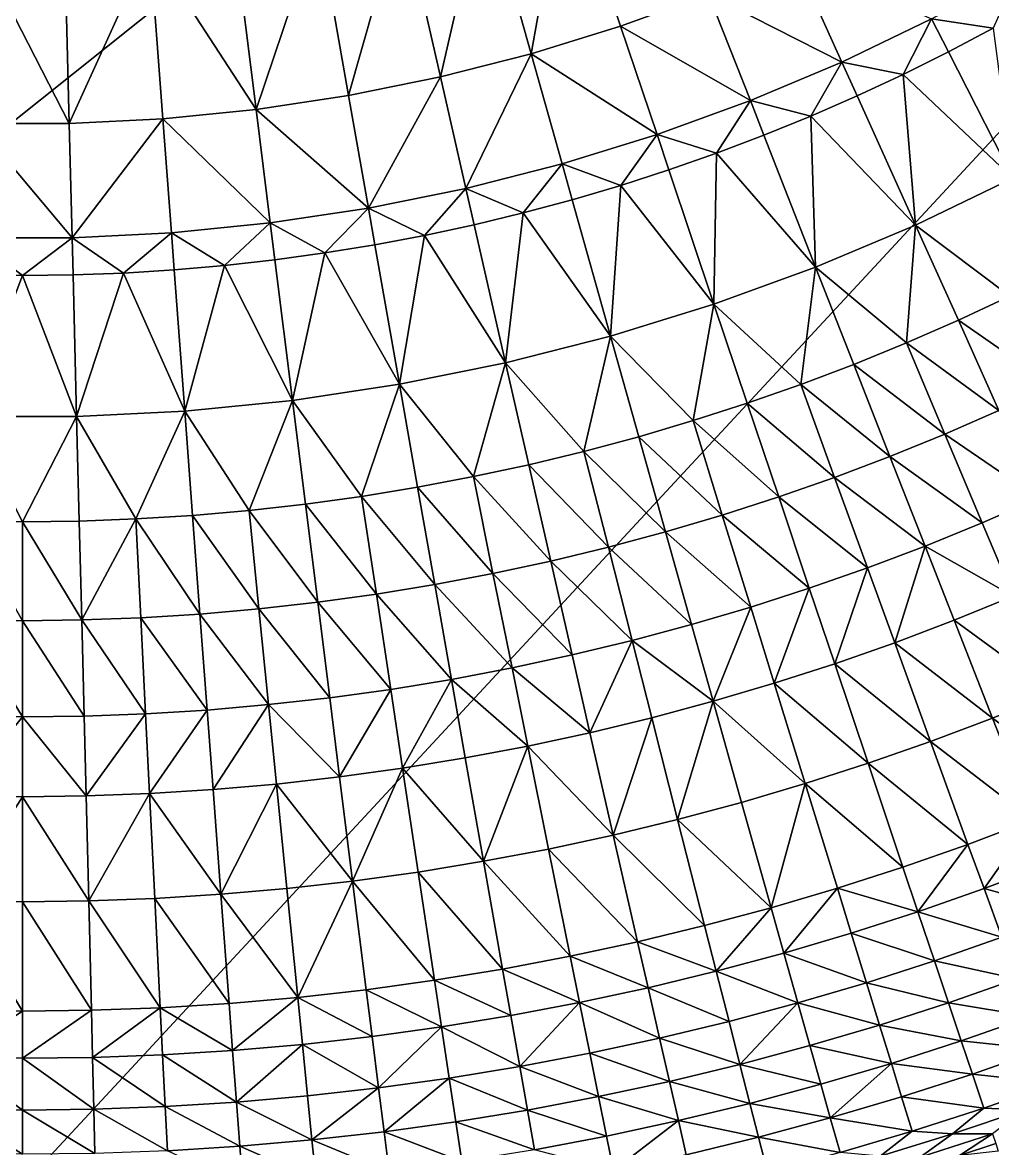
# Model space of a CAD drawing. Header units: millimetres. Extents: x -3250 to 5350, y -3250 to 3250.
# Drawn here: x 0 to 789, y -2359 to -1444 of the extents above; entities that cross this region are included whole.
import ezdxf

# ---------------------------------------------------------------- set-up
doc = ezdxf.new("R2010")
doc.units = ezdxf.units.MM
doc.header["$MEASUREMENT"] = 0
doc.layers.add('MESH_3D', color=2, linetype='CONTINUOUS')

msp = doc.modelspace()

# ---------------------------------------------------------------- linework, layer by layer
at = {"layer": 'MESH_3D'}
for points in [[(2150.48, 2436.79, 32500), (-3128.53, 880.23, 32500), (-2326.57, -2269.27, 32500)], [(2150.48, 2436.79, 32500), (-2326.57, -2269.27, 32500), (3105.61, 957.95, 32500)], [(3105.61, 957.95, 32500), (-2326.57, -2269.27, 32500), (-1962.36, -2590.68, 32500)], [(3105.61, 957.95, 32500), (-1962.36, -2590.68, 32500), (-1625, -2814.58, 32500)], [(3105.61, 957.95, 32500), (-1625, -2814.58, 32500), (-723.19, -3168.52, 32500)], [(3105.61, 957.95, 32500), (-723.19, -3168.52, 32500), (1410.12, -2928.15, 32500)], [(413.52, -1469.75, -989.8), (375.36, -1334.09, -1040.35), (441.39, -1313.73, -1040.35)], [(486.27, -1447.32, -989.8), (413.52, -1469.75, -989.8), (441.39, -1313.73, -1040.35)], [(557.81, -1421.28, -989.8), (486.27, -1447.32, -989.8), (441.39, -1313.73, -1040.35)], [(339.75, -1488.54, -989.8), (308.39, -1351.15, -1040.35), (375.36, -1334.09, -1040.35)], [(413.52, -1469.75, -989.8), (339.75, -1488.54, -989.8), (375.36, -1334.09, -1040.35)], [(265.13, -1503.63, -989.8), (240.66, -1364.84, -1040.35), (308.39, -1351.15, -1040.35)], [(339.75, -1488.54, -989.8), (265.13, -1503.63, -989.8), (308.39, -1351.15, -1040.35)], [(189.85, -1514.97, -989.8), (172.33, -1375.14, -1040.35), (240.66, -1364.84, -1040.35)], [(265.13, -1503.63, -989.8), (189.85, -1514.97, -989.8), (240.66, -1364.84, -1040.35)], [(189.85, -1514.97, -989.8), (103.57, -1382.02, -1040.35), (172.33, -1375.14, -1040.35)], [(38.06, -1526.35, -989.8), (-38.06, -1526.35, -989.8), (-34.55, -1385.46, -1040.35)], [(38.06, -1526.35, -989.8), (-34.55, -1385.46, -1040.35), (34.55, -1385.46, -1040.35)], [(38.06, -1526.35, -989.8), (34.55, -1385.46, -1040.35), (103.57, -1382.02, -1040.35)], [(114.1, -1522.55, -989.8), (38.06, -1526.35, -989.8), (103.57, -1382.02, -1040.35)], [(189.85, -1514.97, -989.8), (114.1, -1522.55, -989.8), (103.57, -1382.02, -1040.35)], [(666.19, -1476.44, -952.14), (557.81, -1421.28, -989.8), (627.96, -1391.71, -989.8)], [(738.96, -1441.4, -952.14), (666.19, -1476.44, -952.14), (627.96, -1391.71, -989.8)], [(809.89, -1402.77, -952.14), (789.12, -1449.07, -939.08), (738.96, -1441.4, -952.14)], [(591.77, -1507.81, -952.14), (486.27, -1447.32, -989.8), (557.81, -1421.28, -989.8)], [(666.19, -1476.44, -952.14), (591.77, -1507.81, -952.14), (557.81, -1421.28, -989.8)], [(738.96, -1441.4, -952.14), (715.91, -1486.6, -939.08), (666.19, -1476.44, -952.14)], [(738.96, -1441.4, -952.14), (752.75, -1468.29, -939.08), (715.91, -1486.6, -939.08)], [(738.96, -1441.4, -952.14), (789.12, -1449.07, -939.08), (752.75, -1468.29, -939.08)], [(515.88, -1535.43, -952.14), (413.52, -1469.75, -989.8), (486.27, -1447.32, -989.8)], [(591.77, -1507.81, -952.14), (515.88, -1535.43, -952.14), (486.27, -1447.32, -989.8)], [(805.25, -1570.7, -885.22), (752.75, -1468.29, -939.08), (789.12, -1449.07, -939.08)], [(360.44, -1579.17, -952.14), (339.75, -1488.54, -989.8), (413.52, -1469.75, -989.8)], [(438.7, -1559.24, -952.14), (360.44, -1579.17, -952.14), (413.52, -1469.75, -989.8)], [(515.88, -1535.43, -952.14), (438.7, -1559.24, -952.14), (413.52, -1469.75, -989.8)], [(805.25, -1570.7, -885.22), (715.91, -1486.6, -939.08), (752.75, -1468.29, -939.08)], [(666.19, -1476.44, -952.14), (640.92, -1520.44, -939.08), (591.77, -1507.81, -952.14)], [(666.19, -1476.44, -952.14), (678.62, -1503.98, -939.08), (640.92, -1520.44, -939.08)], [(666.19, -1476.44, -952.14), (715.91, -1486.6, -939.08), (678.62, -1503.98, -939.08)], [(281.27, -1595.17, -952.14), (265.13, -1503.63, -989.8), (339.75, -1488.54, -989.8)], [(360.44, -1579.17, -952.14), (281.27, -1595.17, -952.14), (339.75, -1488.54, -989.8)], [(725.96, -1608.88, -885.22), (678.62, -1503.98, -939.08), (715.91, -1486.6, -939.08)], [(805.25, -1570.7, -885.22), (725.96, -1608.88, -885.22), (715.91, -1486.6, -939.08)], [(281.27, -1595.17, -952.14), (189.85, -1514.97, -989.8), (265.13, -1503.63, -989.8)], [(591.77, -1507.81, -952.14), (564.33, -1550.49, -939.08), (515.88, -1535.43, -952.14)], [(591.77, -1507.81, -952.14), (602.81, -1535.94, -939.08), (564.33, -1550.49, -939.08)], [(591.77, -1507.81, -952.14), (640.92, -1520.44, -939.08), (602.81, -1535.94, -939.08)], [(725.96, -1608.88, -885.22), (640.92, -1520.44, -939.08), (678.62, -1503.98, -939.08)], [(201.41, -1607.21, -952.14), (114.1, -1522.55, -989.8), (189.85, -1514.97, -989.8)], [(281.27, -1595.17, -952.14), (201.41, -1607.21, -952.14), (189.85, -1514.97, -989.8)], [(40.38, -1619.28, -952.14), (-40.38, -1619.28, -952.14), (-38.06, -1526.35, -989.8)], [(40.38, -1619.28, -952.14), (-38.06, -1526.35, -989.8), (38.06, -1526.35, -989.8)], [(40.38, -1619.28, -952.14), (38.06, -1526.35, -989.8), (114.1, -1522.55, -989.8)], [(121.05, -1615.25, -952.14), (40.38, -1619.28, -952.14), (114.1, -1522.55, -989.8)], [(201.41, -1607.21, -952.14), (121.05, -1615.25, -952.14), (114.1, -1522.55, -989.8)], [(644.86, -1643.07, -885.22), (602.81, -1535.94, -939.08), (640.92, -1520.44, -939.08)], [(725.96, -1608.88, -885.22), (644.86, -1643.07, -885.22), (640.92, -1520.44, -939.08)], [(515.88, -1535.43, -952.14), (486.35, -1576.7, -939.08), (438.7, -1559.24, -952.14)], [(515.88, -1535.43, -952.14), (525.5, -1564.08, -939.08), (486.35, -1576.7, -939.08)], [(515.88, -1535.43, -952.14), (564.33, -1550.49, -939.08), (525.5, -1564.08, -939.08)], [(644.86, -1643.07, -885.22), (564.33, -1550.49, -939.08), (602.81, -1535.94, -939.08)], [(562.15, -1673.17, -885.22), (525.5, -1564.08, -939.08), (564.33, -1550.49, -939.08)], [(644.86, -1643.07, -885.22), (562.15, -1673.17, -885.22), (564.33, -1550.49, -939.08)], [(438.7, -1559.24, -952.14), (407.15, -1598.98, -939.08), (360.44, -1579.17, -952.14)], [(438.7, -1559.24, -952.14), (446.89, -1588.33, -939.08), (407.15, -1598.98, -939.08)], [(438.7, -1559.24, -952.14), (486.35, -1576.7, -939.08), (446.89, -1588.33, -939.08)], [(562.15, -1673.17, -885.22), (486.35, -1576.7, -939.08), (525.5, -1564.08, -939.08)], [(805.25, -1570.7, -885.22), (802.68, -1666.79, -840.76), (725.96, -1608.88, -885.22)], [(360.44, -1579.17, -952.14), (326.94, -1617.28, -939.08), (281.27, -1595.17, -952.14)], [(360.44, -1579.17, -952.14), (367.16, -1608.63, -939.08), (326.94, -1617.28, -939.08)], [(360.44, -1579.17, -952.14), (407.15, -1598.98, -939.08), (367.16, -1608.63, -939.08)], [(478.06, -1699.11, -885.22), (446.89, -1588.33, -939.08), (486.35, -1576.7, -939.08)], [(562.15, -1673.17, -885.22), (478.06, -1699.11, -885.22), (486.35, -1576.7, -939.08)], [(478.06, -1699.11, -885.22), (407.15, -1598.98, -939.08), (446.89, -1588.33, -939.08)], [(281.27, -1595.17, -952.14), (245.92, -1631.57, -939.08), (201.41, -1607.21, -952.14)], [(281.27, -1595.17, -952.14), (286.52, -1624.93, -939.08), (245.92, -1631.57, -939.08)], [(281.27, -1595.17, -952.14), (326.94, -1617.28, -939.08), (286.52, -1624.93, -939.08)], [(392.77, -1720.83, -885.22), (367.16, -1608.63, -939.08), (407.15, -1598.98, -939.08)], [(478.06, -1699.11, -885.22), (392.77, -1720.83, -885.22), (407.15, -1598.98, -939.08)], [(201.41, -1607.21, -952.14), (164.29, -1641.8, -939.08), (121.05, -1615.25, -952.14)], [(201.41, -1607.21, -952.14), (205.17, -1637.19, -939.08), (164.29, -1641.8, -939.08)], [(201.41, -1607.21, -952.14), (245.92, -1631.57, -939.08), (205.17, -1637.19, -939.08)], [(392.77, -1720.83, -885.22), (326.94, -1617.28, -939.08), (367.16, -1608.63, -939.08)], [(725.96, -1608.88, -885.22), (718.6, -1704.73, -840.76), (644.86, -1643.07, -885.22)], [(725.96, -1608.88, -885.22), (760.88, -1686.29, -840.76), (718.6, -1704.73, -840.76)], [(725.96, -1608.88, -885.22), (802.68, -1666.79, -840.76), (760.88, -1686.29, -840.76)], [(121.05, -1615.25, -952.14), (82.25, -1647.95, -939.08), (40.38, -1619.28, -952.14)], [(121.05, -1615.25, -952.14), (123.3, -1645.39, -939.08), (82.25, -1647.95, -939.08)], [(121.05, -1615.25, -952.14), (164.29, -1641.8, -939.08), (123.3, -1645.39, -939.08)], [(306.5, -1738.27, -885.22), (286.52, -1624.93, -939.08), (326.94, -1617.28, -939.08)], [(392.77, -1720.83, -885.22), (306.5, -1738.27, -885.22), (326.94, -1617.28, -939.08)], [(-40.38, -1619.28, -952.14), (0, -1650, -939.08), (-41.14, -1649.49, -939.08)], [(40.38, -1619.28, -952.14), (0, -1650, -939.08), (-40.38, -1619.28, -952.14)], [(40.38, -1619.28, -952.14), (41.14, -1649.49, -939.08), (0, -1650, -939.08)], [(40.38, -1619.28, -952.14), (82.25, -1647.95, -939.08), (41.14, -1649.49, -939.08)], [(306.5, -1738.27, -885.22), (245.92, -1631.57, -939.08), (286.52, -1624.93, -939.08)], [(219.48, -1751.38, -885.22), (164.29, -1641.8, -939.08), (205.17, -1637.19, -939.08)], [(219.48, -1751.38, -885.22), (205.17, -1637.19, -939.08), (245.92, -1631.57, -939.08)], [(306.5, -1738.27, -885.22), (219.48, -1751.38, -885.22), (245.92, -1631.57, -939.08)], [(131.9, -1760.15, -885.22), (82.25, -1647.95, -939.08), (123.3, -1645.39, -939.08)], [(131.9, -1760.15, -885.22), (123.3, -1645.39, -939.08), (164.29, -1641.8, -939.08)], [(219.48, -1751.38, -885.22), (131.9, -1760.15, -885.22), (164.29, -1641.8, -939.08)], [(644.86, -1643.07, -885.22), (632.74, -1738.43, -840.76), (562.15, -1673.17, -885.22)], [(644.86, -1643.07, -885.22), (675.88, -1722.12, -840.76), (632.74, -1738.43, -840.76)], [(644.86, -1643.07, -885.22), (718.6, -1704.73, -840.76), (675.88, -1722.12, -840.76)], [(-44, -1764.53, -885.22), (-41.14, -1649.49, -939.08), (0, -1650, -939.08)], [(44, -1764.53, -885.22), (-44, -1764.53, -885.22), (0, -1650, -939.08)], [(44, -1764.53, -885.22), (0, -1650, -939.08), (41.14, -1649.49, -939.08)], [(44, -1764.53, -885.22), (41.14, -1649.49, -939.08), (82.25, -1647.95, -939.08)], [(131.9, -1760.15, -885.22), (44, -1764.53, -885.22), (82.25, -1647.95, -939.08)], [(562.15, -1673.17, -885.22), (545.3, -1767.81, -840.76), (478.06, -1699.11, -885.22)], [(562.15, -1673.17, -885.22), (589.2, -1753.67, -840.76), (545.3, -1767.81, -840.76)], [(562.15, -1673.17, -885.22), (632.74, -1738.43, -840.76), (589.2, -1753.67, -840.76)], [(837.56, -1739.21, -794.3), (760.88, -1686.29, -840.76), (802.68, -1666.79, -840.76)], [(793.94, -1759.55, -794.3), (718.6, -1704.73, -840.76), (760.88, -1686.29, -840.76)], [(837.56, -1739.21, -794.3), (793.94, -1759.55, -794.3), (760.88, -1686.29, -840.76)], [(478.06, -1699.11, -885.22), (456.5, -1792.79, -840.76), (392.77, -1720.83, -885.22)], [(478.06, -1699.11, -885.22), (501.05, -1780.85, -840.76), (456.5, -1792.79, -840.76)], [(478.06, -1699.11, -885.22), (545.3, -1767.81, -840.76), (501.05, -1780.85, -840.76)], [(749.83, -1778.8, -794.3), (675.88, -1722.12, -840.76), (718.6, -1704.73, -840.76)], [(793.94, -1759.55, -794.3), (749.83, -1778.8, -794.3), (718.6, -1704.73, -840.76)], [(392.77, -1720.83, -885.22), (366.57, -1813.32, -840.76), (306.5, -1738.27, -885.22)], [(392.77, -1720.83, -885.22), (411.66, -1803.62, -840.76), (366.57, -1813.32, -840.76)], [(392.77, -1720.83, -885.22), (456.5, -1792.79, -840.76), (411.66, -1803.62, -840.76)], [(705.25, -1796.94, -794.3), (632.74, -1738.43, -840.76), (675.88, -1722.12, -840.76)], [(749.83, -1778.8, -794.3), (705.25, -1796.94, -794.3), (675.88, -1722.12, -840.76)], [(306.5, -1738.27, -885.22), (275.73, -1829.34, -840.76), (219.48, -1751.38, -885.22)], [(306.5, -1738.27, -885.22), (321.25, -1821.89, -840.76), (275.73, -1829.34, -840.76)], [(306.5, -1738.27, -885.22), (366.57, -1813.32, -840.76), (321.25, -1821.89, -840.76)], [(660.23, -1813.96, -794.3), (589.2, -1753.67, -840.76), (632.74, -1738.43, -840.76)], [(705.25, -1796.94, -794.3), (660.23, -1813.96, -794.3), (632.74, -1738.43, -840.76)], [(219.48, -1751.38, -885.22), (184.2, -1840.81, -840.76), (131.9, -1760.15, -885.22)], [(219.48, -1751.38, -885.22), (230.04, -1835.64, -840.76), (184.2, -1840.81, -840.76)], [(219.48, -1751.38, -885.22), (275.73, -1829.34, -840.76), (230.04, -1835.64, -840.76)], [(614.8, -1829.86, -794.3), (545.3, -1767.81, -840.76), (589.2, -1753.67, -840.76)], [(660.23, -1813.96, -794.3), (614.8, -1829.86, -794.3), (589.2, -1753.67, -840.76)], [(-44, -1764.53, -885.22), (0, -1850, -840.76), (-46.12, -1849.42, -840.76)], [(44, -1764.53, -885.22), (0, -1850, -840.76), (-44, -1764.53, -885.22)], [(44, -1764.53, -885.22), (46.12, -1849.42, -840.76), (0, -1850, -840.76)], [(131.9, -1760.15, -885.22), (92.21, -1847.7, -840.76), (44, -1764.53, -885.22)], [(44, -1764.53, -885.22), (92.21, -1847.7, -840.76), (46.12, -1849.42, -840.76)], [(131.9, -1760.15, -885.22), (138.25, -1844.83, -840.76), (92.21, -1847.7, -840.76)], [(131.9, -1760.15, -885.22), (184.2, -1840.81, -840.76), (138.25, -1844.83, -840.76)], [(826.1, -1830.82, -744.25), (749.83, -1778.8, -794.3), (793.94, -1759.55, -794.3)], [(568.99, -1844.62, -794.3), (501.05, -1780.85, -840.76), (545.3, -1767.81, -840.76)], [(614.8, -1829.86, -794.3), (568.99, -1844.62, -794.3), (545.3, -1767.81, -840.76)], [(522.82, -1858.23, -794.3), (456.5, -1792.79, -840.76), (501.05, -1780.85, -840.76)], [(568.99, -1844.62, -794.3), (522.82, -1858.23, -794.3), (501.05, -1780.85, -840.76)], [(780.2, -1850.85, -744.25), (705.25, -1796.94, -794.3), (749.83, -1778.8, -794.3)], [(826.1, -1830.82, -744.25), (780.2, -1850.85, -744.25), (749.83, -1778.8, -794.3)], [(476.34, -1870.69, -794.3), (411.66, -1803.62, -840.76), (456.5, -1792.79, -840.76)], [(522.82, -1858.23, -794.3), (476.34, -1870.69, -794.3), (456.5, -1792.79, -840.76)], [(733.81, -1869.73, -744.25), (660.23, -1813.96, -794.3), (705.25, -1796.94, -794.3)], [(780.2, -1850.85, -744.25), (733.81, -1869.73, -744.25), (705.25, -1796.94, -794.3)], [(429.55, -1881.98, -794.3), (366.57, -1813.32, -840.76), (411.66, -1803.62, -840.76)], [(476.34, -1870.69, -794.3), (429.55, -1881.98, -794.3), (411.66, -1803.62, -840.76)], [(382.5, -1892.1, -794.3), (321.25, -1821.89, -840.76), (366.57, -1813.32, -840.76)], [(429.55, -1881.98, -794.3), (382.5, -1892.1, -794.3), (366.57, -1813.32, -840.76)], [(686.97, -1887.44, -744.25), (614.8, -1829.86, -794.3), (660.23, -1813.96, -794.3)], [(733.81, -1869.73, -744.25), (686.97, -1887.44, -744.25), (660.23, -1813.96, -794.3)], [(287.71, -1908.82, -794.3), (230.04, -1835.64, -840.76), (275.73, -1829.34, -840.76)], [(335.21, -1901.05, -794.3), (275.73, -1829.34, -840.76), (321.25, -1821.89, -840.76)], [(335.21, -1901.05, -794.3), (287.71, -1908.82, -794.3), (275.73, -1829.34, -840.76)], [(382.5, -1892.1, -794.3), (335.21, -1901.05, -794.3), (321.25, -1821.89, -840.76)], [(240.03, -1915.4, -794.3), (184.2, -1840.81, -840.76), (230.04, -1835.64, -840.76)], [(287.71, -1908.82, -794.3), (240.03, -1915.4, -794.3), (230.04, -1835.64, -840.76)], [(639.7, -1903.98, -744.25), (568.99, -1844.62, -794.3), (614.8, -1829.86, -794.3)], [(686.97, -1887.44, -744.25), (639.7, -1903.98, -744.25), (614.8, -1829.86, -794.3)], [(805.37, -1910.57, -698.41), (780.2, -1850.85, -744.25), (826.1, -1830.82, -744.25)], [(48.13, -1929.78, -794.3), (46.12, -1849.42, -840.76), (92.21, -1847.7, -840.76)], [(96.22, -1927.98, -794.3), (48.13, -1929.78, -794.3), (92.21, -1847.7, -840.76)], [(144.26, -1924.98, -794.3), (92.21, -1847.7, -840.76), (138.25, -1844.83, -840.76)], [(144.26, -1924.98, -794.3), (96.22, -1927.98, -794.3), (92.21, -1847.7, -840.76)], [(192.2, -1920.79, -794.3), (138.25, -1844.83, -840.76), (184.2, -1840.81, -840.76)], [(192.2, -1920.79, -794.3), (144.26, -1924.98, -794.3), (138.25, -1844.83, -840.76)], [(240.03, -1915.4, -794.3), (192.2, -1920.79, -794.3), (184.2, -1840.81, -840.76)], [(592.04, -1919.34, -744.25), (522.82, -1858.23, -794.3), (568.99, -1844.62, -794.3)], [(639.7, -1903.98, -744.25), (592.04, -1919.34, -744.25), (568.99, -1844.62, -794.3)], [(0, -1930.38, -794.3), (-48.13, -1929.78, -794.3), (-46.12, -1849.42, -840.76)], [(0, -1930.38, -794.3), (-46.12, -1849.42, -840.76), (0, -1850, -840.76)], [(48.13, -1929.78, -794.3), (0, -1850, -840.76), (46.12, -1849.42, -840.76)], [(48.13, -1929.78, -794.3), (0, -1930.38, -794.3), (0, -1850, -840.76)], [(805.37, -1910.57, -698.41), (733.81, -1869.73, -744.25), (780.2, -1850.85, -744.25)], [(544, -1933.5, -744.25), (476.34, -1870.69, -794.3), (522.82, -1858.23, -794.3)], [(592.04, -1919.34, -744.25), (544, -1933.5, -744.25), (522.82, -1858.23, -794.3)], [(495.63, -1946.46, -744.25), (429.55, -1881.98, -794.3), (476.34, -1870.69, -794.3)], [(544, -1933.5, -744.25), (495.63, -1946.46, -744.25), (476.34, -1870.69, -794.3)], [(709.14, -1948.34, -698.41), (686.97, -1887.44, -744.25), (733.81, -1869.73, -744.25)], [(757.49, -1930.05, -698.41), (709.14, -1948.34, -698.41), (733.81, -1869.73, -744.25)], [(805.37, -1910.57, -698.41), (757.49, -1930.05, -698.41), (733.81, -1869.73, -744.25)], [(446.95, -1958.21, -744.25), (382.5, -1892.1, -794.3), (429.55, -1881.98, -794.3)], [(495.63, -1946.46, -744.25), (446.95, -1958.21, -744.25), (429.55, -1881.98, -794.3)], [(397.99, -1968.75, -744.25), (335.21, -1901.05, -794.3), (382.5, -1892.1, -794.3)], [(446.95, -1958.21, -744.25), (397.99, -1968.75, -744.25), (382.5, -1892.1, -794.3)], [(660.34, -1965.41, -698.41), (639.7, -1903.98, -744.25), (686.97, -1887.44, -744.25)], [(709.14, -1948.34, -698.41), (660.34, -1965.41, -698.41), (686.97, -1887.44, -744.25)], [(348.78, -1978.06, -744.25), (287.71, -1908.82, -794.3), (335.21, -1901.05, -794.3)], [(397.99, -1968.75, -744.25), (348.78, -1978.06, -744.25), (335.21, -1901.05, -794.3)], [(299.36, -1986.14, -744.25), (240.03, -1915.4, -794.3), (287.71, -1908.82, -794.3)], [(348.78, -1978.06, -744.25), (299.36, -1986.14, -744.25), (287.71, -1908.82, -794.3)], [(611.14, -1981.26, -698.41), (592.04, -1919.34, -744.25), (639.7, -1903.98, -744.25)], [(660.34, -1965.41, -698.41), (611.14, -1981.26, -698.41), (639.7, -1903.98, -744.25)], [(838.5, -1989.16, -630.5), (757.49, -1930.05, -698.41), (805.37, -1910.57, -698.41)], [(199.99, -1998.59, -744.25), (144.26, -1924.98, -794.3), (192.2, -1920.79, -794.3)], [(249.75, -1992.98, -744.25), (192.2, -1920.79, -794.3), (240.03, -1915.4, -794.3)], [(249.75, -1992.98, -744.25), (199.99, -1998.59, -744.25), (192.2, -1920.79, -794.3)], [(299.36, -1986.14, -744.25), (249.75, -1992.98, -744.25), (240.03, -1915.4, -794.3)], [(561.55, -1995.88, -698.41), (544, -1933.5, -744.25), (592.04, -1919.34, -744.25)], [(611.14, -1981.26, -698.41), (561.55, -1995.88, -698.41), (592.04, -1919.34, -744.25)], [(0, -2008.57, -744.25), (-50.08, -2007.95, -744.25), (-48.13, -1929.78, -794.3)], [(0, -2008.57, -744.25), (-48.13, -1929.78, -794.3), (0, -1930.38, -794.3)], [(50.08, -2007.95, -744.25), (0, -1930.38, -794.3), (48.13, -1929.78, -794.3)], [(100.12, -2006.07, -744.25), (48.13, -1929.78, -794.3), (96.22, -1927.98, -794.3)], [(100.12, -2006.07, -744.25), (50.08, -2007.95, -744.25), (48.13, -1929.78, -794.3)], [(150.1, -2002.95, -744.25), (96.22, -1927.98, -794.3), (144.26, -1924.98, -794.3)], [(150.1, -2002.95, -744.25), (100.12, -2006.07, -744.25), (96.22, -1927.98, -794.3)], [(199.99, -1998.59, -744.25), (150.1, -2002.95, -744.25), (144.26, -1924.98, -794.3)], [(788.65, -2009.45, -630.5), (709.14, -1948.34, -698.41), (757.49, -1930.05, -698.41)], [(838.5, -1989.16, -630.5), (788.65, -2009.45, -630.5), (757.49, -1930.05, -698.41)], [(50.08, -2007.95, -744.25), (0, -2008.57, -744.25), (0, -1930.38, -794.3)], [(561.55, -1995.88, -698.41), (495.63, -1946.46, -744.25), (544, -1933.5, -744.25)], [(461.37, -2021.39, -698.41), (446.95, -1958.21, -744.25), (495.63, -1946.46, -744.25)], [(511.62, -2009.26, -698.41), (461.37, -2021.39, -698.41), (495.63, -1946.46, -744.25)], [(561.55, -1995.88, -698.41), (511.62, -2009.26, -698.41), (495.63, -1946.46, -744.25)], [(738.31, -2028.49, -630.5), (660.34, -1965.41, -698.41), (709.14, -1948.34, -698.41)], [(788.65, -2009.45, -630.5), (738.31, -2028.49, -630.5), (709.14, -1948.34, -698.41)], [(461.37, -2021.39, -698.41), (397.99, -1968.75, -744.25), (446.95, -1958.21, -744.25)], [(687.51, -2046.26, -630.5), (611.14, -1981.26, -698.41), (660.34, -1965.41, -698.41)], [(738.31, -2028.49, -630.5), (687.51, -2046.26, -630.5), (660.34, -1965.41, -698.41)], [(410.83, -2032.27, -698.41), (348.78, -1978.06, -744.25), (397.99, -1968.75, -744.25)], [(461.37, -2021.39, -698.41), (410.83, -2032.27, -698.41), (397.99, -1968.75, -744.25)], [(309.02, -2050.22, -698.41), (299.36, -1986.14, -744.25), (348.78, -1978.06, -744.25)], [(360.04, -2041.88, -698.41), (309.02, -2050.22, -698.41), (348.78, -1978.06, -744.25)], [(410.83, -2032.27, -698.41), (360.04, -2041.88, -698.41), (348.78, -1978.06, -744.25)], [(636.28, -2062.77, -630.5), (561.55, -1995.88, -698.41), (611.14, -1981.26, -698.41)], [(687.51, -2046.26, -630.5), (636.28, -2062.77, -630.5), (611.14, -1981.26, -698.41)], [(257.81, -2057.28, -698.41), (199.99, -1998.59, -744.25), (249.75, -1992.98, -744.25)], [(257.81, -2057.28, -698.41), (249.75, -1992.98, -744.25), (299.36, -1986.14, -744.25)], [(309.02, -2050.22, -698.41), (257.81, -2057.28, -698.41), (299.36, -1986.14, -744.25)], [(873.06, -2071.13, -547.31), (788.65, -2009.45, -630.5), (838.5, -1989.16, -630.5)], [(103.35, -2070.8, -698.41), (100.12, -2006.07, -744.25), (150.1, -2002.95, -744.25)], [(154.94, -2067.58, -698.41), (103.35, -2070.8, -698.41), (150.1, -2002.95, -744.25)], [(154.94, -2067.58, -698.41), (150.1, -2002.95, -744.25), (199.99, -1998.59, -744.25)], [(206.44, -2063.07, -698.41), (154.94, -2067.58, -698.41), (199.99, -1998.59, -744.25)], [(257.81, -2057.28, -698.41), (206.44, -2063.07, -698.41), (199.99, -1998.59, -744.25)], [(532.67, -2091.92, -630.5), (511.62, -2009.26, -698.41), (561.55, -1995.88, -698.41)], [(584.66, -2077.99, -630.5), (532.67, -2091.92, -630.5), (561.55, -1995.88, -698.41)], [(636.28, -2062.77, -630.5), (584.66, -2077.99, -630.5), (561.55, -1995.88, -698.41)], [(-51.69, -2072.73, -698.41), (-50.08, -2007.95, -744.25), (0, -2008.57, -744.25)], [(0, -2073.37, -698.41), (-51.69, -2072.73, -698.41), (0, -2008.57, -744.25)], [(51.69, -2072.73, -698.41), (0, -2008.57, -744.25), (50.08, -2007.95, -744.25)], [(51.69, -2072.73, -698.41), (0, -2073.37, -698.41), (0, -2008.57, -744.25)], [(51.69, -2072.73, -698.41), (50.08, -2007.95, -744.25), (100.12, -2006.07, -744.25)], [(103.35, -2070.8, -698.41), (51.69, -2072.73, -698.41), (100.12, -2006.07, -744.25)], [(480.35, -2104.55, -630.5), (461.37, -2021.39, -698.41), (511.62, -2009.26, -698.41)], [(532.67, -2091.92, -630.5), (480.35, -2104.55, -630.5), (511.62, -2009.26, -698.41)], [(821.15, -2092.25, -547.31), (738.31, -2028.49, -630.5), (788.65, -2009.45, -630.5)], [(873.06, -2071.13, -547.31), (821.15, -2092.25, -547.31), (788.65, -2009.45, -630.5)], [(480.35, -2104.55, -630.5), (410.83, -2032.27, -698.41), (461.37, -2021.39, -698.41)], [(768.73, -2112.08, -547.31), (687.51, -2046.26, -630.5), (738.31, -2028.49, -630.5)], [(821.15, -2092.25, -547.31), (768.73, -2112.08, -547.31), (738.31, -2028.49, -630.5)], [(374.85, -2125.88, -630.5), (360.04, -2041.88, -698.41), (410.83, -2032.27, -698.41)], [(427.73, -2115.87, -630.5), (374.85, -2125.88, -630.5), (410.83, -2032.27, -698.41)], [(480.35, -2104.55, -630.5), (427.73, -2115.87, -630.5), (410.83, -2032.27, -698.41)], [(374.85, -2125.88, -630.5), (309.02, -2050.22, -698.41), (360.04, -2041.88, -698.41)], [(715.84, -2130.58, -547.31), (636.28, -2062.77, -630.5), (687.51, -2046.26, -630.5)], [(768.73, -2112.08, -547.31), (715.84, -2130.58, -547.31), (687.51, -2046.26, -630.5)], [(268.42, -2141.92, -630.5), (206.44, -2063.07, -698.41), (257.81, -2057.28, -698.41)], [(268.42, -2141.92, -630.5), (257.81, -2057.28, -698.41), (309.02, -2050.22, -698.41)], [(321.73, -2134.56, -630.5), (268.42, -2141.92, -630.5), (309.02, -2050.22, -698.41)], [(374.85, -2125.88, -630.5), (321.73, -2134.56, -630.5), (309.02, -2050.22, -698.41)], [(161.32, -2152.64, -630.5), (154.94, -2067.58, -698.41), (206.44, -2063.07, -698.41)], [(214.93, -2147.94, -630.5), (161.32, -2152.64, -630.5), (206.44, -2063.07, -698.41)], [(268.42, -2141.92, -630.5), (214.93, -2147.94, -630.5), (206.44, -2063.07, -698.41)], [(608.75, -2163.62, -547.31), (584.66, -2077.99, -630.5), (636.28, -2062.77, -630.5)], [(662.5, -2147.77, -547.31), (608.75, -2163.62, -547.31), (636.28, -2062.77, -630.5)], [(715.84, -2130.58, -547.31), (662.5, -2147.77, -547.31), (636.28, -2062.77, -630.5)], [(-53.82, -2158, -630.5), (-51.69, -2072.73, -698.41), (0, -2073.37, -698.41)], [(0, -2158.67, -630.5), (-53.82, -2158, -630.5), (0, -2073.37, -698.41)], [(53.82, -2158, -630.5), (0, -2073.37, -698.41), (51.69, -2072.73, -698.41)], [(53.82, -2158, -630.5), (0, -2158.67, -630.5), (0, -2073.37, -698.41)], [(53.82, -2158, -630.5), (51.69, -2072.73, -698.41), (103.35, -2070.8, -698.41)], [(107.6, -2155.99, -630.5), (53.82, -2158, -630.5), (103.35, -2070.8, -698.41)], [(161.32, -2152.64, -630.5), (103.35, -2070.8, -698.41), (154.94, -2067.58, -698.41)], [(161.32, -2152.64, -630.5), (107.6, -2155.99, -630.5), (103.35, -2070.8, -698.41)], [(608.75, -2163.62, -547.31), (532.67, -2091.92, -630.5), (584.66, -2077.99, -630.5)], [(554.62, -2178.12, -547.31), (480.35, -2104.55, -630.5), (532.67, -2091.92, -630.5)], [(608.75, -2163.62, -547.31), (554.62, -2178.12, -547.31), (532.67, -2091.92, -630.5)], [(781.84, -2148.08, -506.08), (768.73, -2112.08, -547.31), (821.15, -2092.25, -547.31)], [(835.15, -2127.92, -506.08), (781.84, -2148.08, -506.08), (821.15, -2092.25, -547.31)], [(500.14, -2191.27, -547.31), (427.73, -2115.87, -630.5), (480.35, -2104.55, -630.5)], [(554.62, -2178.12, -547.31), (500.14, -2191.27, -547.31), (480.35, -2104.55, -630.5)], [(728.04, -2166.91, -506.08), (715.84, -2130.58, -547.31), (768.73, -2112.08, -547.31)], [(781.84, -2148.08, -506.08), (728.04, -2166.91, -506.08), (768.73, -2112.08, -547.31)], [(445.36, -2203.06, -547.31), (374.85, -2125.88, -630.5), (427.73, -2115.87, -630.5)], [(500.14, -2191.27, -547.31), (445.36, -2203.06, -547.31), (427.73, -2115.87, -630.5)], [(390.3, -2213.48, -547.31), (321.73, -2134.56, -630.5), (374.85, -2125.88, -630.5)], [(445.36, -2203.06, -547.31), (390.3, -2213.48, -547.31), (374.85, -2125.88, -630.5)], [(728.04, -2166.91, -506.08), (662.5, -2147.77, -547.31), (715.84, -2130.58, -547.31)], [(850.49, -2167.02, -455.71), (781.84, -2148.08, -506.08), (835.15, -2127.92, -506.08)], [(334.99, -2222.52, -547.31), (268.42, -2141.92, -630.5), (321.73, -2134.56, -630.5)], [(390.3, -2213.48, -547.31), (334.99, -2222.52, -547.31), (321.73, -2134.56, -630.5)], [(223.79, -2236.46, -547.31), (161.32, -2152.64, -630.5), (214.93, -2147.94, -630.5)], [(223.79, -2236.46, -547.31), (214.93, -2147.94, -630.5), (268.42, -2141.92, -630.5)], [(279.48, -2230.18, -547.31), (223.79, -2236.46, -547.31), (268.42, -2141.92, -630.5)], [(334.99, -2222.52, -547.31), (279.48, -2230.18, -547.31), (268.42, -2141.92, -630.5)], [(619.13, -2200.5, -506.08), (608.75, -2163.62, -547.31), (662.5, -2147.77, -547.31)], [(673.79, -2184.38, -506.08), (619.13, -2200.5, -506.08), (662.5, -2147.77, -547.31)], [(728.04, -2166.91, -506.08), (673.79, -2184.38, -506.08), (662.5, -2147.77, -547.31)], [(796.2, -2187.55, -455.71), (728.04, -2166.91, -506.08), (781.84, -2148.08, -506.08)], [(850.49, -2167.02, -455.71), (796.2, -2187.55, -455.71), (781.84, -2148.08, -506.08)], [(0, -2247.62, -547.31), (-56.03, -2246.93, -547.31), (-53.82, -2158, -630.5)], [(0, -2247.62, -547.31), (-53.82, -2158, -630.5), (0, -2158.67, -630.5)], [(56.03, -2246.93, -547.31), (0, -2158.67, -630.5), (53.82, -2158, -630.5)], [(56.03, -2246.93, -547.31), (0, -2247.62, -547.31), (0, -2158.67, -630.5)], [(112.03, -2244.83, -547.31), (53.82, -2158, -630.5), (107.6, -2155.99, -630.5)], [(112.03, -2244.83, -547.31), (56.03, -2246.93, -547.31), (53.82, -2158, -630.5)], [(167.97, -2241.34, -547.31), (107.6, -2155.99, -630.5), (161.32, -2152.64, -630.5)], [(167.97, -2241.34, -547.31), (112.03, -2244.83, -547.31), (107.6, -2155.99, -630.5)], [(223.79, -2236.46, -547.31), (167.97, -2241.34, -547.31), (161.32, -2152.64, -630.5)], [(564.07, -2215.25, -506.08), (554.62, -2178.12, -547.31), (608.75, -2163.62, -547.31)], [(619.13, -2200.5, -506.08), (564.07, -2215.25, -506.08), (608.75, -2163.62, -547.31)], [(741.42, -2206.72, -455.71), (673.79, -2184.38, -506.08), (728.04, -2166.91, -506.08)], [(796.2, -2187.55, -455.71), (741.42, -2206.72, -455.71), (728.04, -2166.91, -506.08)], [(564.07, -2215.25, -506.08), (500.14, -2191.27, -547.31), (554.62, -2178.12, -547.31)], [(686.17, -2224.52, -455.71), (619.13, -2200.5, -506.08), (673.79, -2184.38, -506.08)], [(741.42, -2206.72, -455.71), (686.17, -2224.52, -455.71), (673.79, -2184.38, -506.08)], [(508.67, -2228.63, -506.08), (445.36, -2203.06, -547.31), (500.14, -2191.27, -547.31)], [(564.07, -2215.25, -506.08), (508.67, -2228.63, -506.08), (500.14, -2191.27, -547.31)], [(808.51, -2221.36, -406.77), (741.42, -2206.72, -455.71), (796.2, -2187.55, -455.71)], [(452.95, -2240.62, -506.08), (390.3, -2213.48, -547.31), (445.36, -2203.06, -547.31)], [(508.67, -2228.63, -506.08), (452.95, -2240.62, -506.08), (445.36, -2203.06, -547.31)], [(630.5, -2240.93, -455.71), (564.07, -2215.25, -506.08), (619.13, -2200.5, -506.08)], [(686.17, -2224.52, -455.71), (630.5, -2240.93, -455.71), (619.13, -2200.5, -506.08)], [(396.95, -2251.21, -506.08), (334.99, -2222.52, -547.31), (390.3, -2213.48, -547.31)], [(452.95, -2240.62, -506.08), (396.95, -2251.21, -506.08), (390.3, -2213.48, -547.31)], [(752.88, -2240.83, -406.77), (686.17, -2224.52, -455.71), (741.42, -2206.72, -455.71)], [(808.51, -2221.36, -406.77), (752.88, -2240.83, -406.77), (741.42, -2206.72, -455.71)], [(340.7, -2260.41, -506.08), (279.48, -2230.18, -547.31), (334.99, -2222.52, -547.31)], [(396.95, -2251.21, -506.08), (340.7, -2260.41, -506.08), (334.99, -2222.52, -547.31)], [(574.44, -2255.95, -455.71), (508.67, -2228.63, -506.08), (564.07, -2215.25, -506.08)], [(630.5, -2240.93, -455.71), (574.44, -2255.95, -455.71), (564.07, -2215.25, -506.08)], [(819.7, -2252.09, -355.73), (752.88, -2240.83, -406.77), (808.51, -2221.36, -406.77)], [(284.24, -2268.2, -506.08), (223.79, -2236.46, -547.31), (279.48, -2230.18, -547.31)], [(340.7, -2260.41, -506.08), (284.24, -2268.2, -506.08), (279.48, -2230.18, -547.31)], [(518.02, -2269.57, -455.71), (452.95, -2240.62, -506.08), (508.67, -2228.63, -506.08)], [(574.44, -2255.95, -455.71), (518.02, -2269.57, -455.71), (508.67, -2228.63, -506.08)], [(696.78, -2258.9, -406.77), (630.5, -2240.93, -455.71), (686.17, -2224.52, -455.71)], [(752.88, -2240.83, -406.77), (696.78, -2258.9, -406.77), (686.17, -2224.52, -455.71)], [(170.83, -2279.55, -506.08), (112.03, -2244.83, -547.31), (167.97, -2241.34, -547.31)], [(170.83, -2279.55, -506.08), (167.97, -2241.34, -547.31), (223.79, -2236.46, -547.31)], [(227.61, -2274.58, -506.08), (170.83, -2279.55, -506.08), (223.79, -2236.46, -547.31)], [(284.24, -2268.2, -506.08), (227.61, -2274.58, -506.08), (223.79, -2236.46, -547.31)], [(404.24, -2292.57, -455.71), (396.95, -2251.21, -506.08), (452.95, -2240.62, -506.08)], [(461.27, -2281.78, -455.71), (404.24, -2292.57, -455.71), (452.95, -2240.62, -506.08)], [(518.02, -2269.57, -455.71), (461.27, -2281.78, -455.71), (452.95, -2240.62, -506.08)], [(583.32, -2290.83, -406.77), (574.44, -2255.95, -455.71), (630.5, -2240.93, -455.71)], [(640.25, -2275.57, -406.77), (583.32, -2290.83, -406.77), (630.5, -2240.93, -455.71)], [(696.78, -2258.9, -406.77), (640.25, -2275.57, -406.77), (630.5, -2240.93, -455.71)], [(763.29, -2271.83, -355.73), (696.78, -2258.9, -406.77), (752.88, -2240.83, -406.77)], [(819.7, -2252.09, -355.73), (763.29, -2271.83, -355.73), (752.88, -2240.83, -406.77)], [(-56.99, -2285.23, -506.08), (-56.03, -2246.93, -547.31), (0, -2247.62, -547.31)], [(0, -2285.94, -506.08), (-56.99, -2285.23, -506.08), (0, -2247.62, -547.31)], [(0, -2285.94, -506.08), (0, -2247.62, -547.31), (56.03, -2246.93, -547.31)], [(56.99, -2285.23, -506.08), (0, -2285.94, -506.08), (56.03, -2246.93, -547.31)], [(56.99, -2285.23, -506.08), (56.03, -2246.93, -547.31), (112.03, -2244.83, -547.31)], [(113.94, -2283.1, -506.08), (56.99, -2285.23, -506.08), (112.03, -2244.83, -547.31)], [(170.83, -2279.55, -506.08), (113.94, -2283.1, -506.08), (112.03, -2244.83, -547.31)], [(404.24, -2292.57, -455.71), (340.7, -2260.41, -506.08), (396.95, -2251.21, -506.08)], [(583.32, -2290.83, -406.77), (518.02, -2269.57, -455.71), (574.44, -2255.95, -455.71)], [(706.42, -2290.15, -355.73), (640.25, -2275.57, -406.77), (696.78, -2258.9, -406.77)], [(763.29, -2271.83, -355.73), (706.42, -2290.15, -355.73), (696.78, -2258.9, -406.77)], [(829.41, -2278.78, -303.82), (763.29, -2271.83, -355.73), (819.7, -2252.09, -355.73)], [(289.46, -2309.87, -455.71), (227.61, -2274.58, -506.08), (284.24, -2268.2, -506.08)], [(289.46, -2309.87, -455.71), (284.24, -2268.2, -506.08), (340.7, -2260.41, -506.08)], [(346.96, -2301.94, -455.71), (289.46, -2309.87, -455.71), (340.7, -2260.41, -506.08)], [(404.24, -2292.57, -455.71), (346.96, -2301.94, -455.71), (340.7, -2260.41, -506.08)], [(173.97, -2321.43, -455.71), (170.83, -2279.55, -506.08), (227.61, -2274.58, -506.08)], [(231.79, -2316.37, -455.71), (173.97, -2321.43, -455.71), (227.61, -2274.58, -506.08)], [(289.46, -2309.87, -455.71), (231.79, -2316.37, -455.71), (227.61, -2274.58, -506.08)], [(526.02, -2304.66, -406.77), (461.27, -2281.78, -455.71), (518.02, -2269.57, -455.71)], [(583.32, -2290.83, -406.77), (526.02, -2304.66, -406.77), (518.02, -2269.57, -455.71)], [(649.1, -2307.05, -355.73), (583.32, -2290.83, -406.77), (640.25, -2275.57, -406.77)], [(706.42, -2290.15, -355.73), (649.1, -2307.05, -355.73), (640.25, -2275.57, -406.77)], [(772.34, -2298.75, -303.82), (706.42, -2290.15, -355.73), (763.29, -2271.83, -355.73)], [(829.41, -2278.78, -303.82), (772.34, -2298.75, -303.82), (763.29, -2271.83, -355.73)], [(0, -2327.94, -455.71), (-58.04, -2327.22, -455.71), (-56.99, -2285.23, -506.08)], [(0, -2327.94, -455.71), (-56.99, -2285.23, -506.08), (0, -2285.94, -506.08)], [(58.04, -2327.22, -455.71), (0, -2285.94, -506.08), (56.99, -2285.23, -506.08)], [(58.04, -2327.22, -455.71), (0, -2327.94, -455.71), (0, -2285.94, -506.08)], [(116.04, -2325.05, -455.71), (56.99, -2285.23, -506.08), (113.94, -2283.1, -506.08)], [(116.04, -2325.05, -455.71), (58.04, -2327.22, -455.71), (56.99, -2285.23, -506.08)], [(173.97, -2321.43, -455.71), (113.94, -2283.1, -506.08), (170.83, -2279.55, -506.08)], [(173.97, -2321.43, -455.71), (116.04, -2325.05, -455.71), (113.94, -2283.1, -506.08)], [(468.4, -2317.06, -406.77), (404.24, -2292.57, -455.71), (461.27, -2281.78, -455.71)], [(526.02, -2304.66, -406.77), (468.4, -2317.06, -406.77), (461.27, -2281.78, -455.71)], [(839.39, -2306.22, -238.11), (772.34, -2298.75, -303.82), (829.41, -2278.78, -303.82)], [(410.49, -2328.01, -406.77), (346.96, -2301.94, -455.71), (404.24, -2292.57, -455.71)], [(468.4, -2317.06, -406.77), (410.49, -2328.01, -406.77), (404.24, -2292.57, -455.71)], [(591.39, -2322.52, -355.73), (526.02, -2304.66, -406.77), (583.32, -2290.83, -406.77)], [(649.1, -2307.05, -355.73), (591.39, -2322.52, -355.73), (583.32, -2290.83, -406.77)], [(656.8, -2334.39, -303.82), (649.1, -2307.05, -355.73), (706.42, -2290.15, -355.73)], [(714.79, -2317.29, -303.82), (656.8, -2334.39, -303.82), (706.42, -2290.15, -355.73)], [(772.34, -2298.75, -303.82), (714.79, -2317.29, -303.82), (706.42, -2290.15, -355.73)], [(293.94, -2345.58, -406.77), (289.46, -2309.87, -455.71), (346.96, -2301.94, -455.71)], [(352.33, -2337.52, -406.77), (293.94, -2345.58, -406.77), (346.96, -2301.94, -455.71)], [(410.49, -2328.01, -406.77), (352.33, -2337.52, -406.77), (346.96, -2301.94, -455.71)], [(533.3, -2336.54, -355.73), (468.4, -2317.06, -406.77), (526.02, -2304.66, -406.77)], [(591.39, -2322.52, -355.73), (533.3, -2336.54, -355.73), (526.02, -2304.66, -406.77)], [(781.64, -2326.43, -238.11), (714.79, -2317.29, -303.82), (772.34, -2298.75, -303.82)], [(839.39, -2306.22, -238.11), (781.64, -2326.43, -238.11), (772.34, -2298.75, -303.82)], [(235.37, -2352.18, -406.77), (231.79, -2316.37, -455.71), (289.46, -2309.87, -455.71)], [(293.94, -2345.58, -406.77), (235.37, -2352.18, -406.77), (289.46, -2309.87, -455.71)], [(656.8, -2334.39, -303.82), (591.39, -2322.52, -355.73), (649.1, -2307.05, -355.73)], [(814.49, -2327.68, -205.25), (781.64, -2326.43, -238.11), (839.39, -2306.22, -238.11)], [(176.66, -2357.32, -406.77), (116.04, -2325.05, -455.71), (173.97, -2321.43, -455.71)], [(235.37, -2352.18, -406.77), (173.97, -2321.43, -455.71), (231.79, -2316.37, -455.71)], [(235.37, -2352.18, -406.77), (176.66, -2357.32, -406.77), (173.97, -2321.43, -455.71)], [(474.88, -2349.11, -355.73), (410.49, -2328.01, -406.77), (468.4, -2317.06, -406.77)], [(533.3, -2336.54, -355.73), (474.88, -2349.11, -355.73), (468.4, -2317.06, -406.77)], [(598.39, -2350.04, -303.82), (533.3, -2336.54, -355.73), (591.39, -2322.52, -355.73)], [(656.8, -2334.39, -303.82), (598.39, -2350.04, -303.82), (591.39, -2322.52, -355.73)], [(723.4, -2345.19, -238.11), (656.8, -2334.39, -303.82), (714.79, -2317.29, -303.82)], [(781.64, -2326.43, -238.11), (723.4, -2345.19, -238.11), (714.79, -2317.29, -303.82)], [(0, -2363.93, -406.77), (-58.93, -2363.19, -406.77), (-58.04, -2327.22, -455.71)], [(0, -2363.93, -406.77), (-58.04, -2327.22, -455.71), (0, -2327.94, -455.71)], [(58.93, -2363.19, -406.77), (0, -2327.94, -455.71), (58.04, -2327.22, -455.71)], [(58.93, -2363.19, -406.77), (0, -2363.93, -406.77), (0, -2327.94, -455.71)], [(117.83, -2360.99, -406.77), (58.04, -2327.22, -455.71), (116.04, -2325.05, -455.71)], [(117.83, -2360.99, -406.77), (58.93, -2363.19, -406.77), (58.04, -2327.22, -455.71)], [(176.66, -2357.32, -406.77), (117.83, -2360.99, -406.77), (116.04, -2325.05, -455.71)], [(416.17, -2360.22, -355.73), (352.33, -2337.52, -406.77), (410.49, -2328.01, -406.77)], [(474.88, -2349.11, -355.73), (416.17, -2360.22, -355.73), (410.49, -2328.01, -406.77)], [(756.21, -2347.26, -205.25), (723.4, -2345.19, -238.11), (781.64, -2326.43, -238.11)], [(814.49, -2327.68, -205.25), (756.21, -2347.26, -205.25), (781.64, -2326.43, -238.11)], [(814.49, -2327.68, -205.25), (788.66, -2347.31, -171.85), (756.21, -2347.26, -205.25)], [(357.2, -2369.86, -355.73), (293.94, -2345.58, -406.77), (352.33, -2337.52, -406.77)], [(416.17, -2360.22, -355.73), (357.2, -2369.86, -355.73), (352.33, -2337.52, -406.77)], [(480.51, -2376.95, -303.82), (474.88, -2349.11, -355.73), (533.3, -2336.54, -355.73)], [(539.62, -2364.23, -303.82), (480.51, -2376.95, -303.82), (533.3, -2336.54, -355.73)], [(598.39, -2350.04, -303.82), (539.62, -2364.23, -303.82), (533.3, -2336.54, -355.73)], [(664.7, -2362.5, -238.11), (598.39, -2350.04, -303.82), (656.8, -2334.39, -303.82)], [(723.4, -2345.19, -238.11), (664.7, -2362.5, -238.11), (656.8, -2334.39, -303.82)], [(298.01, -2378.03, -355.73), (235.37, -2352.18, -406.77), (293.94, -2345.58, -406.77)], [(357.2, -2369.86, -355.73), (298.01, -2378.03, -355.73), (293.94, -2345.58, -406.77)], [(480.51, -2376.95, -303.82), (416.17, -2360.22, -355.73), (474.88, -2349.11, -355.73)], [(605.6, -2378.33, -238.11), (539.62, -2364.23, -303.82), (598.39, -2350.04, -303.82)], [(664.7, -2362.5, -238.11), (605.6, -2378.33, -238.11), (598.39, -2350.04, -303.82)], [(697.45, -2365.38, -205.25), (664.7, -2362.5, -238.11), (723.4, -2345.19, -238.11)], [(756.21, -2347.26, -205.25), (697.45, -2365.38, -205.25), (723.4, -2345.19, -238.11)], [(756.21, -2347.26, -205.25), (729.89, -2366.25, -171.85), (697.45, -2365.38, -205.25)], [(756.21, -2347.26, -205.25), (788.66, -2347.31, -171.85), (729.89, -2366.25, -171.85)], [(761.87, -2364.86, -138.74), (729.89, -2366.25, -171.85), (788.66, -2347.31, -171.85)], [(791.3, -2355.18, -138.74), (761.87, -2364.86, -138.74), (788.66, -2347.31, -171.85)], [(179.1, -2389.93, -355.73), (117.83, -2360.99, -406.77), (176.66, -2357.32, -406.77)], [(238.63, -2384.72, -355.73), (176.66, -2357.32, -406.77), (235.37, -2352.18, -406.77)], [(238.63, -2384.72, -355.73), (179.1, -2389.93, -355.73), (176.66, -2357.32, -406.77)], [(298.01, -2378.03, -355.73), (238.63, -2384.72, -355.73), (235.37, -2352.18, -406.77)], [(791.3, -2355.18, -138.74), (793.39, -2361.4, -105.25), (761.87, -2364.86, -138.74)]]:
    msp.add_3dface(points, dxfattribs=at)

doc.saveas('drawing.dxf')
